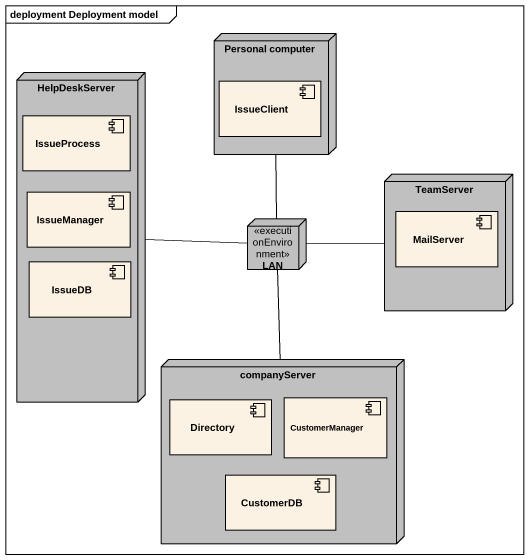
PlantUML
@startuml
mainframe deployment Deployment model
node "Personal computer" as Personal_computer #C0C0C0 {
  component IssueClient
}
node HelpDeskServer #C0C0C0 {
  component IssueProcess
  component IssueManager
  component IssueDB
}
node TeamServer #C0C0C0 {
  component MailServer
}
node LAN <<executionEnvironment>> #C0C0C0
node companyServer #C0C0C0 {
  component Directory
  component CustomerManager
  component CustomerDB
}
Personal_computer -- LAN
LAN -left- HelpDeskServer
LAN -right- TeamServer
LAN -- companyServer
@enduml
